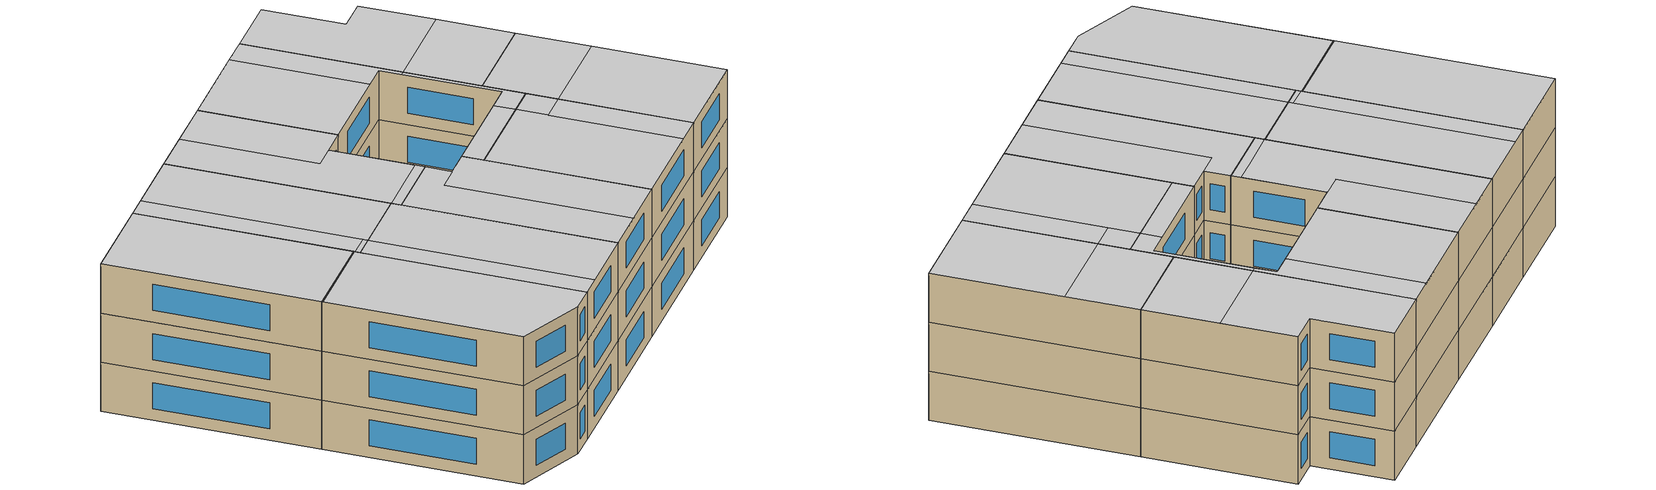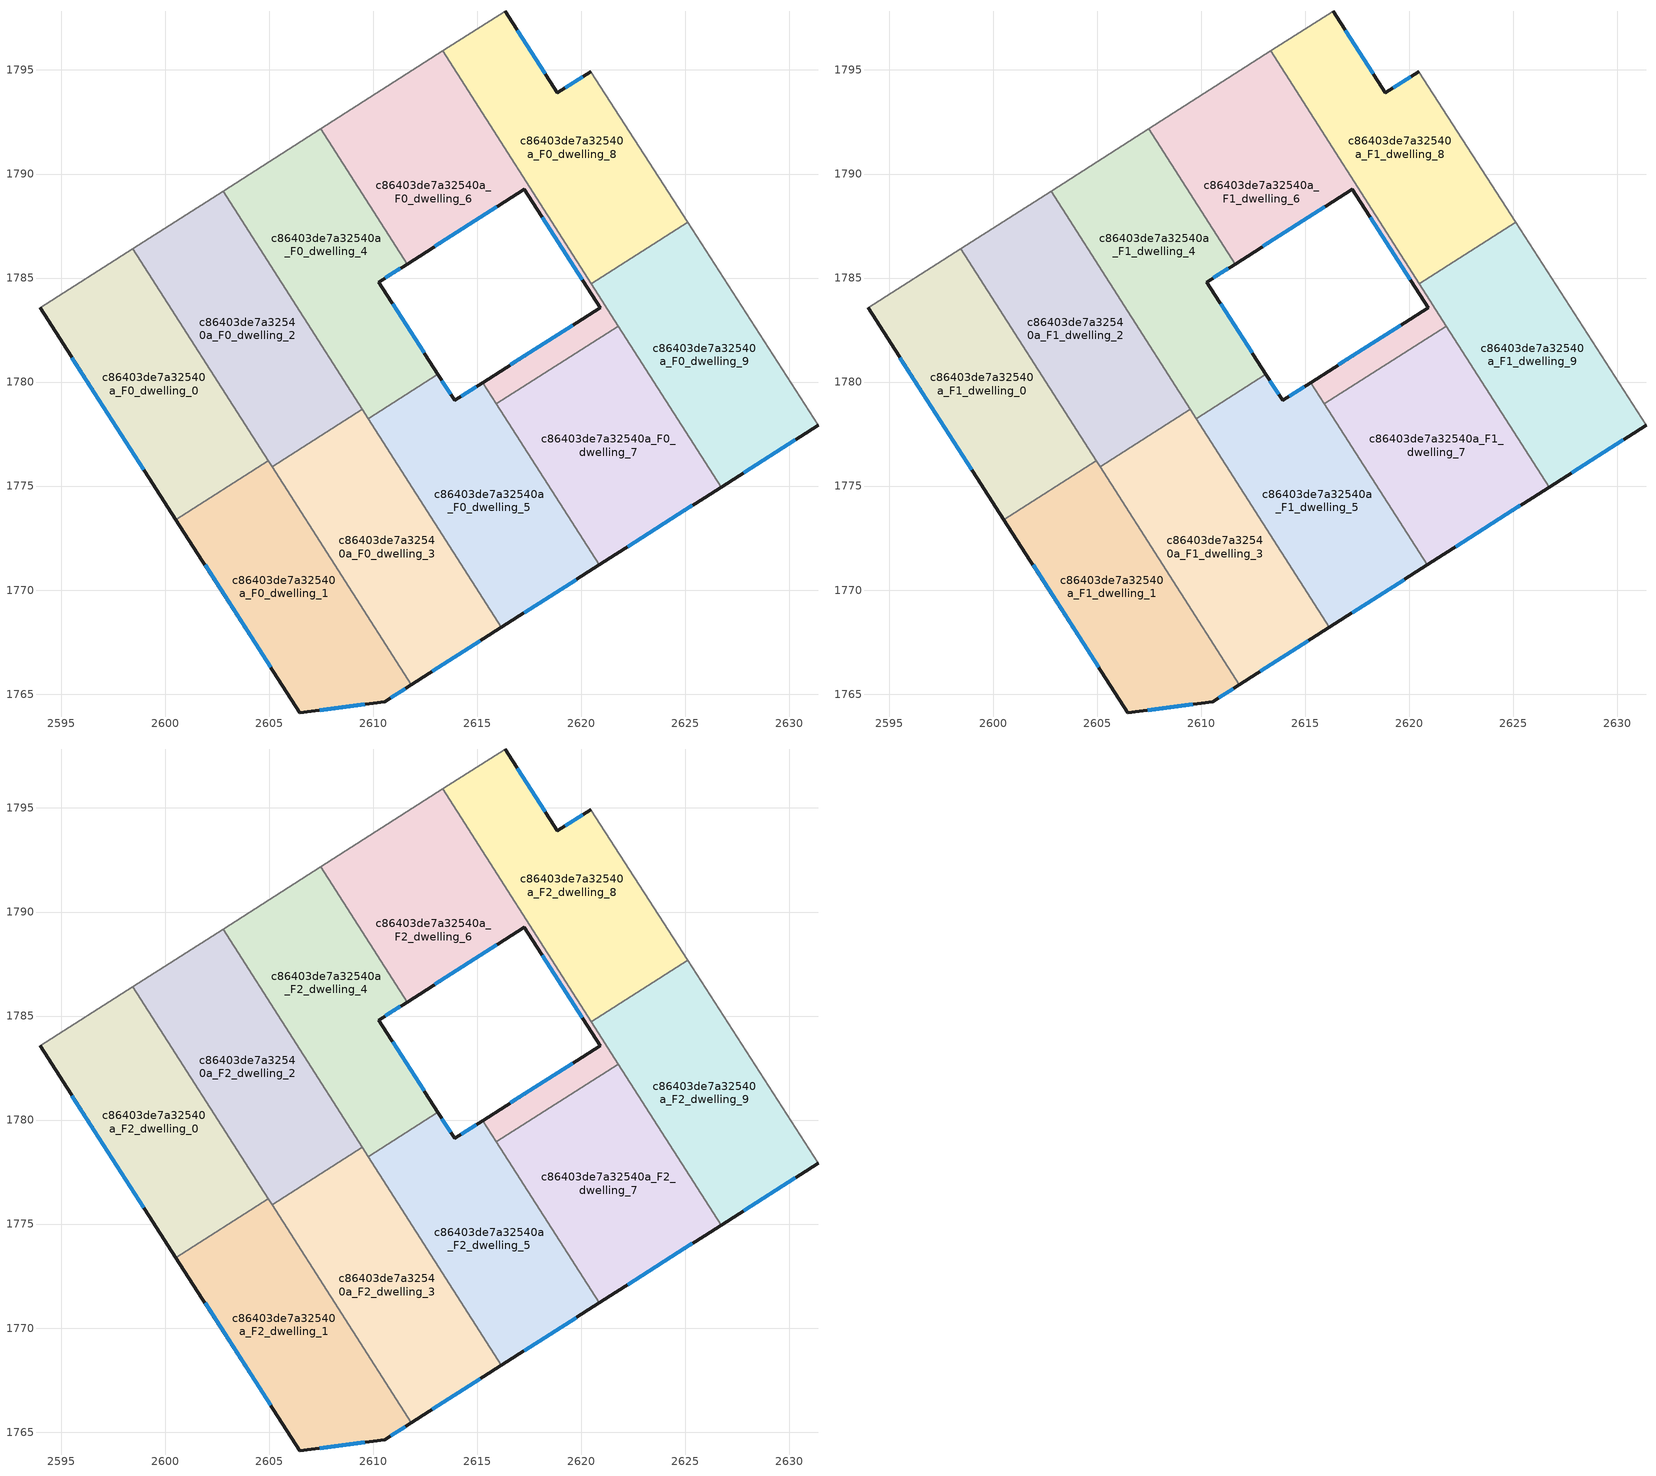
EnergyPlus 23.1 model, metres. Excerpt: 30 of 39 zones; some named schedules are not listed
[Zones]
c86403de7a32540a_F0_dwelling_0
 floor ground (EU_floor_Construction): 2598.45,1786.42 2604.95,1776.23 2600.51,1773.39 2593.98,1783.57 z0
 wall outside (EU_wall_Construction): 2593.98,1783.57 2600.51,1773.39 z0:3
 wall to c86403de7a32540a_F0_dwelling_1 (EU_wall_Construction): 2600.51,1773.39 2604.95,1776.23 z0:3
 wall adiabatic (EU_wall_Construction): 2598.45,1786.42 2593.98,1783.57 z0:3
 wall to c86403de7a32540a_F0_dwelling_2 (EU_wall_Construction): 2604.95,1776.23 2598.45,1786.42 z0:3
 window (EU_Window_Construction): 2595.51,1781.18 2598.98,1775.78 z0.7:2.3
c86403de7a32540a_F0_dwelling_1
 floor ground (EU_floor_Construction): 2604.95,1776.23 2611.83,1765.45 2610.55,1764.63 2606.48,1764.1 2600.51,1773.39 z0
 wall outside (EU_wall_Construction): 2600.51,1773.39 2606.48,1764.1 2610.55,1764.63 2611.83,1765.45 z0:3
 wall to c86403de7a32540a_F0_dwelling_3 (EU_wall_Construction): 2611.83,1765.45 2605.14,1775.93 z0:3
 wall to c86403de7a32540a_F0_dwelling_2 (EU_wall_Construction): 2605.14,1775.93 2604.95,1776.23 z0:3
 window (EU_Window_Construction): 2610.85,1764.82 2611.53,1765.26 / 2607.43,1764.23 2609.59,1764.51 / 2601.91,1771.21 2605.08,1766.28 z0.7:2.3
c86403de7a32540a_F0_dwelling_2
 floor ground (EU_floor_Construction): 2602.78,1789.18 2609.47,1778.69 2605.14,1775.93 2598.45,1786.42 z0
 wall to c86403de7a32540a_F0_dwelling_3 (EU_wall_Construction): 2605.14,1775.93 2609.47,1778.69 z0:3
 wall adiabatic (EU_wall_Construction): 2602.78,1789.18 2598.45,1786.42 z0:3
 wall to c86403de7a32540a_F0_dwelling_4 (EU_wall_Construction): 2609.47,1778.69 2602.78,1789.18 z0:3
c86403de7a32540a_F0_dwelling_3
 floor ground (EU_floor_Construction): 2609.47,1778.69 2616.16,1768.21 2611.83,1765.45 2605.14,1775.93 z0
 wall outside (EU_wall_Construction): 2611.83,1765.45 2616.16,1768.21 z0:3
 wall to c86403de7a32540a_F0_dwelling_5 (EU_wall_Construction): 2616.16,1768.21 2609.76,1778.23 z0:3
 wall to c86403de7a32540a_F0_dwelling_4 (EU_wall_Construction): 2609.76,1778.23 2609.47,1778.69 z0:3
 window (EU_Window_Construction): 2612.84,1766.1 2615.14,1767.56 z0.7:2.3
c86403de7a32540a_F0_dwelling_4
 floor ground (EU_floor_Construction): 2607.48,1792.18 2611.62,1785.67 2610.26,1784.8 2613.11,1780.36 2609.76,1778.23 2602.78,1789.18 z0
 wall outside (EU_wall_Construction): 2613.11,1780.36 2610.26,1784.8 2611.62,1785.67 z0:3
 wall to c86403de7a32540a_F0_dwelling_5 (EU_wall_Construction): 2609.76,1778.23 2613.11,1780.36 z0:3
 wall adiabatic (EU_wall_Construction): 2607.48,1792.18 2602.78,1789.18 z0:3
 wall to c86403de7a32540a_F0_dwelling_6 (EU_wall_Construction): 2611.62,1785.67 2607.48,1792.18 z0:3
 window (EU_Window_Construction): 2610.58,1785.01 2611.3,1785.47 / 2612.44,1781.41 2610.93,1783.76 z0.7:2.3
c86403de7a32540a_F0_dwelling_5
 floor ground (EU_floor_Construction): 2615.26,1779.98 2620.85,1771.21 2616.16,1768.21 2609.76,1778.23 2613.11,1780.36 2613.91,1779.12 z0
 wall outside (EU_wall_Construction): 2615.26,1779.98 2613.91,1779.12 2613.11,1780.36 / 2616.16,1768.21 2620.85,1771.21 z0:3
 wall to c86403de7a32540a_F0_dwelling_7 (EU_wall_Construction): 2620.85,1771.21 2615.91,1778.95 z0:3
 wall to c86403de7a32540a_F0_dwelling_6 (EU_wall_Construction): 2615.91,1778.95 2615.26,1779.98 z0:3
 window (EU_Window_Construction): 2614.94,1779.78 2614.23,1779.32 / 2617.26,1768.91 2619.75,1770.5 / 2613.72,1779.41 2613.3,1780.07 z0.7:2.3
c86403de7a32540a_F0_dwelling_6
 floor ground (EU_floor_Construction): 2617.26,1789.26 2611.62,1785.67 2607.48,1792.18 2613.34,1795.92 2621.77,1782.69 2615.91,1778.95 2615.26,1779.98 2620.91,1783.58 z0
 wall outside (EU_wall_Construction): 2611.62,1785.67 2617.26,1789.26 2620.91,1783.58 2615.26,1779.98 z0:3
 wall adiabatic (EU_wall_Construction): 2613.34,1795.92 2607.48,1792.18 z0:3
 wall to c86403de7a32540a_F0_dwelling_7 (EU_wall_Construction): 2615.91,1778.95 2621.77,1782.69 z0:3
 wall to c86403de7a32540a_F0_dwelling_8 (EU_wall_Construction): 2620.48,1784.72 2613.34,1795.92 z0:3
 wall to c86403de7a32540a_F0_dwelling_9 (EU_wall_Construction): 2621.77,1782.69 2620.48,1784.72 z0:3
 window (EU_Window_Construction): 2612.95,1786.52 2615.93,1788.42 / 2619.58,1782.73 2616.58,1780.82 / 2618.11,1787.93 2620.05,1784.92 z0.7:2.3
c86403de7a32540a_F0_dwelling_7
 floor ground (EU_floor_Construction): 2621.77,1782.69 2626.72,1774.95 2620.85,1771.21 2615.91,1778.95 z0
 wall outside (EU_wall_Construction): 2620.85,1771.21 2626.72,1774.95 z0:3
 wall to c86403de7a32540a_F0_dwelling_9 (EU_wall_Construction): 2626.72,1774.95 2621.77,1782.69 z0:3
 window (EU_Window_Construction): 2622.23,1772.09 2625.34,1774.07 z0.7:2.3
c86403de7a32540a_F0_dwelling_8
 floor ground (EU_floor_Construction): 2620.45,1794.92 2625.11,1787.67 2620.48,1784.72 2613.34,1795.92 2616.34,1797.83 2618.85,1793.91 z0
 wall outside (EU_wall_Construction): 2620.45,1794.92 2618.85,1793.91 2616.34,1797.83 z0:3
 wall adiabatic (EU_wall_Construction): 2616.34,1797.83 2613.34,1795.92 / 2625.11,1787.67 2620.45,1794.92 z0:3
 wall to c86403de7a32540a_F0_dwelling_9 (EU_wall_Construction): 2620.48,1784.72 2625.11,1787.67 z0:3
 window (EU_Window_Construction): 2618.26,1794.83 2616.93,1796.91 / 2620.08,1794.69 2619.23,1794.15 z0.7:2.3
c86403de7a32540a_F0_dwelling_9
 floor ground (EU_floor_Construction): 2625.11,1787.67 2631.38,1777.92 2626.72,1774.95 2620.48,1784.72 z0
 wall outside (EU_wall_Construction): 2626.72,1774.95 2631.38,1777.92 z0:3
 wall adiabatic (EU_wall_Construction): 2631.38,1777.92 2625.11,1787.67 z0:3
 window (EU_Window_Construction): 2627.81,1775.64 2630.28,1777.22 z0.7:2.3
c86403de7a32540a_F1_dwelling_0
 floor to c86403de7a32540a_F0_dwelling_0 (EU_floor_Construction): 2598.45,1786.42 2604.95,1776.23 2600.51,1773.39 2593.98,1783.57 z3
 wall outside (EU_wall_Construction): 2593.98,1783.57 2600.51,1773.39 z3:6
 wall to c86403de7a32540a_F1_dwelling_1 (EU_wall_Construction): 2600.51,1773.39 2604.95,1776.23 z3:6
 wall adiabatic (EU_wall_Construction): 2598.45,1786.42 2593.98,1783.57 z3:6
 wall to c86403de7a32540a_F1_dwelling_2 (EU_wall_Construction): 2604.95,1776.23 2598.45,1786.42 z3:6
 window (EU_Window_Construction): 2595.51,1781.18 2598.98,1775.78 z3.7:5.3
c86403de7a32540a_F1_dwelling_1
 floor to c86403de7a32540a_F0_dwelling_1 (EU_floor_Construction): 2604.95,1776.23 2611.83,1765.45 2610.55,1764.63 2606.48,1764.1 2600.51,1773.39 z3
 wall outside (EU_wall_Construction): 2600.51,1773.39 2606.48,1764.1 2610.55,1764.63 2611.83,1765.45 z3:6
 wall to c86403de7a32540a_F1_dwelling_3 (EU_wall_Construction): 2611.83,1765.45 2605.14,1775.93 z3:6
 wall to c86403de7a32540a_F1_dwelling_2 (EU_wall_Construction): 2605.14,1775.93 2604.95,1776.23 z3:6
 window (EU_Window_Construction): 2610.85,1764.82 2611.53,1765.26 / 2607.43,1764.23 2609.59,1764.51 / 2601.91,1771.21 2605.08,1766.28 z3.7:5.3
c86403de7a32540a_F1_dwelling_2
 floor to c86403de7a32540a_F0_dwelling_2 (EU_floor_Construction): 2602.78,1789.18 2609.47,1778.69 2605.14,1775.93 2598.45,1786.42 z3
 wall to c86403de7a32540a_F1_dwelling_3 (EU_wall_Construction): 2605.14,1775.93 2609.47,1778.69 z3:6
 wall adiabatic (EU_wall_Construction): 2602.78,1789.18 2598.45,1786.42 z3:6
 wall to c86403de7a32540a_F1_dwelling_4 (EU_wall_Construction): 2609.47,1778.69 2602.78,1789.18 z3:6
c86403de7a32540a_F1_dwelling_3
 floor to c86403de7a32540a_F0_dwelling_3 (EU_floor_Construction): 2609.47,1778.69 2616.16,1768.21 2611.83,1765.45 2605.14,1775.93 z3
 wall outside (EU_wall_Construction): 2611.83,1765.45 2616.16,1768.21 z3:6
 wall to c86403de7a32540a_F1_dwelling_5 (EU_wall_Construction): 2616.16,1768.21 2609.76,1778.23 z3:6
 wall to c86403de7a32540a_F1_dwelling_4 (EU_wall_Construction): 2609.76,1778.23 2609.47,1778.69 z3:6
 window (EU_Window_Construction): 2612.84,1766.1 2615.14,1767.56 z3.7:5.3
c86403de7a32540a_F1_dwelling_4
 floor to c86403de7a32540a_F0_dwelling_4 (EU_floor_Construction): 2607.48,1792.18 2611.62,1785.67 2610.26,1784.8 2613.11,1780.36 2609.76,1778.23 2602.78,1789.18 z3
 wall outside (EU_wall_Construction): 2613.11,1780.36 2610.26,1784.8 2611.62,1785.67 z3:6
 wall to c86403de7a32540a_F1_dwelling_5 (EU_wall_Construction): 2609.76,1778.23 2613.11,1780.36 z3:6
 wall adiabatic (EU_wall_Construction): 2607.48,1792.18 2602.78,1789.18 z3:6
 wall to c86403de7a32540a_F1_dwelling_6 (EU_wall_Construction): 2611.62,1785.67 2607.48,1792.18 z3:6
 window (EU_Window_Construction): 2610.58,1785.01 2611.3,1785.47 / 2612.44,1781.41 2610.93,1783.76 z3.7:5.3
c86403de7a32540a_F1_dwelling_5
 floor to c86403de7a32540a_F0_dwelling_5 (EU_floor_Construction): 2615.26,1779.98 2620.85,1771.21 2616.16,1768.21 2609.76,1778.23 2613.11,1780.36 2613.91,1779.12 z3
 wall outside (EU_wall_Construction): 2615.26,1779.98 2613.91,1779.12 2613.11,1780.36 / 2616.16,1768.21 2620.85,1771.21 z3:6
 wall to c86403de7a32540a_F1_dwelling_7 (EU_wall_Construction): 2620.85,1771.21 2615.91,1778.95 z3:6
 wall to c86403de7a32540a_F1_dwelling_6 (EU_wall_Construction): 2615.91,1778.95 2615.26,1779.98 z3:6
 window (EU_Window_Construction): 2614.94,1779.78 2614.23,1779.32 / 2617.26,1768.91 2619.75,1770.5 / 2613.72,1779.41 2613.3,1780.07 z3.7:5.3
c86403de7a32540a_F1_dwelling_6
 floor to c86403de7a32540a_F0_dwelling_6 (EU_floor_Construction): 2617.26,1789.26 2611.62,1785.67 2607.48,1792.18 2613.34,1795.92 2621.77,1782.69 2615.91,1778.95 2615.26,1779.98 2620.91,1783.58 z3
 wall outside (EU_wall_Construction): 2611.62,1785.67 2617.26,1789.26 2620.91,1783.58 2615.26,1779.98 z3:6
 wall adiabatic (EU_wall_Construction): 2613.34,1795.92 2607.48,1792.18 z3:6
 wall to c86403de7a32540a_F1_dwelling_7 (EU_wall_Construction): 2615.91,1778.95 2621.77,1782.69 z3:6
 wall to c86403de7a32540a_F1_dwelling_8 (EU_wall_Construction): 2620.48,1784.72 2613.34,1795.92 z3:6
 wall to c86403de7a32540a_F1_dwelling_9 (EU_wall_Construction): 2621.77,1782.69 2620.48,1784.72 z3:6
 window (EU_Window_Construction): 2612.95,1786.52 2615.93,1788.42 / 2619.58,1782.73 2616.58,1780.82 / 2618.11,1787.93 2620.05,1784.92 z3.7:5.3
c86403de7a32540a_F1_dwelling_7
 floor to c86403de7a32540a_F0_dwelling_7 (EU_floor_Construction): 2621.77,1782.69 2626.72,1774.95 2620.85,1771.21 2615.91,1778.95 z3
 wall outside (EU_wall_Construction): 2620.85,1771.21 2626.72,1774.95 z3:6
 wall to c86403de7a32540a_F1_dwelling_9 (EU_wall_Construction): 2626.72,1774.95 2621.77,1782.69 z3:6
 window (EU_Window_Construction): 2622.23,1772.09 2625.34,1774.07 z3.7:5.3
c86403de7a32540a_F1_dwelling_8
 floor to c86403de7a32540a_F0_dwelling_8 (EU_floor_Construction): 2620.45,1794.92 2625.11,1787.67 2620.48,1784.72 2613.34,1795.92 2616.34,1797.83 2618.85,1793.91 z3
 wall outside (EU_wall_Construction): 2620.45,1794.92 2618.85,1793.91 2616.34,1797.83 z3:6
 wall adiabatic (EU_wall_Construction): 2616.34,1797.83 2613.34,1795.92 / 2625.11,1787.67 2620.45,1794.92 z3:6
 wall to c86403de7a32540a_F1_dwelling_9 (EU_wall_Construction): 2620.48,1784.72 2625.11,1787.67 z3:6
 window (EU_Window_Construction): 2618.26,1794.83 2616.93,1796.91 / 2620.08,1794.69 2619.23,1794.15 z3.7:5.3
c86403de7a32540a_F1_dwelling_9
 floor to c86403de7a32540a_F0_dwelling_9 (EU_floor_Construction): 2625.11,1787.67 2631.38,1777.92 2626.72,1774.95 2620.48,1784.72 z3
 wall outside (EU_wall_Construction): 2626.72,1774.95 2631.38,1777.92 z3:6
 wall adiabatic (EU_wall_Construction): 2631.38,1777.92 2625.11,1787.67 z3:6
 window (EU_Window_Construction): 2627.81,1775.64 2630.28,1777.22 z3.7:5.3
c86403de7a32540a_F2_dwelling_0
 floor to c86403de7a32540a_F1_dwelling_0 (EU_floor_Construction): 2598.45,1786.42 2604.95,1776.23 2600.51,1773.39 2593.98,1783.57 z6
 wall outside (EU_wall_Construction): 2593.98,1783.57 2600.51,1773.39 z6:9
 wall to c86403de7a32540a_F2_dwelling_1 (EU_wall_Construction): 2600.51,1773.39 2604.95,1776.23 z6:9
 wall adiabatic (EU_wall_Construction): 2598.45,1786.42 2593.98,1783.57 z6:9
 wall to c86403de7a32540a_F2_dwelling_2 (EU_wall_Construction): 2604.95,1776.23 2598.45,1786.42 z6:9
 window (EU_Window_Construction): 2595.51,1781.18 2598.98,1775.78 z6.7:8.3
 ceiling to c86403de7a32540a_F3_dwelling_0 (EU_floor_Construction): 2604.95,1776.23 2598.45,1786.42 2593.98,1783.57 2600.51,1773.39 z9
c86403de7a32540a_F2_dwelling_1
 floor to c86403de7a32540a_F1_dwelling_1 (EU_floor_Construction): 2604.95,1776.23 2611.83,1765.45 2610.55,1764.63 2606.48,1764.1 2600.51,1773.39 z6
 wall outside (EU_wall_Construction): 2600.51,1773.39 2606.48,1764.1 2610.55,1764.63 2611.83,1765.45 z6:9
 wall to c86403de7a32540a_F2_dwelling_3 (EU_wall_Construction): 2611.83,1765.45 2605.14,1775.93 z6:9
 wall to c86403de7a32540a_F2_dwelling_2 (EU_wall_Construction): 2605.14,1775.93 2604.95,1776.23 z6:9
 window (EU_Window_Construction): 2610.85,1764.82 2611.53,1765.26 / 2607.43,1764.23 2609.59,1764.51 / 2601.91,1771.21 2605.08,1766.28 z6.7:8.3
 ceiling to c86403de7a32540a_F3_dwelling_1 (EU_floor_Construction): 2611.83,1765.45 2604.99,1776.17 2600.55,1773.34 2606.48,1764.1 2610.55,1764.63 z9
 ceiling to c86403de7a32540a_F3_dwelling_0 (EU_floor_Construction): 2604.99,1776.17 2604.95,1776.23 2600.51,1773.39 2600.55,1773.34 z9
c86403de7a32540a_F2_dwelling_2
 floor to c86403de7a32540a_F1_dwelling_2 (EU_floor_Construction): 2602.78,1789.18 2609.47,1778.69 2605.14,1775.93 2598.45,1786.42 z6
 wall to c86403de7a32540a_F2_dwelling_3 (EU_wall_Construction): 2605.14,1775.93 2609.47,1778.69 z6:9
 wall adiabatic (EU_wall_Construction): 2602.78,1789.18 2598.45,1786.42 z6:9
 wall to c86403de7a32540a_F2_dwelling_4 (EU_wall_Construction): 2609.47,1778.69 2602.78,1789.18 z6:9
 ceiling to c86403de7a32540a_F3_dwelling_2 (EU_floor_Construction): 2609.47,1778.69 2602.78,1789.18 2599.53,1787.11 2606.22,1776.62 z9
 ceiling to c86403de7a32540a_F3_dwelling_0 (EU_floor_Construction): 2606.07,1776.86 2599.53,1787.11 2598.45,1786.42 2604.99,1776.17 z9
 ceiling to c86403de7a32540a_F3_dwelling_1 (EU_floor_Construction): 2606.22,1776.62 2606.07,1776.86 2604.99,1776.17 2605.14,1775.93 z9
c86403de7a32540a_F2_dwelling_3
 floor to c86403de7a32540a_F1_dwelling_3 (EU_floor_Construction): 2609.47,1778.69 2616.16,1768.21 2611.83,1765.45 2605.14,1775.93 z6
 wall outside (EU_wall_Construction): 2611.83,1765.45 2616.16,1768.21 z6:9
 wall to c86403de7a32540a_F2_dwelling_5 (EU_wall_Construction): 2616.16,1768.21 2609.76,1778.23 z6:9
 wall to c86403de7a32540a_F2_dwelling_4 (EU_wall_Construction): 2609.76,1778.23 2609.47,1778.69 z6:9
 window (EU_Window_Construction): 2612.84,1766.1 2615.14,1767.56 z6.7:8.3
 ceiling to c86403de7a32540a_F3_dwelling_3 (EU_floor_Construction): 2616.16,1768.21 2609.47,1778.69 2606.22,1776.62 2612.91,1766.14 z9
 ceiling to c86403de7a32540a_F3_dwelling_1 (EU_floor_Construction): 2612.91,1766.14 2606.22,1776.62 2605.14,1775.93 2611.83,1765.45 z9
c86403de7a32540a_F2_dwelling_4
 floor to c86403de7a32540a_F1_dwelling_4 (EU_floor_Construction): 2607.48,1792.18 2611.62,1785.67 2610.26,1784.8 2613.11,1780.36 2609.76,1778.23 2602.78,1789.18 z6
 wall outside (EU_wall_Construction): 2613.11,1780.36 2610.26,1784.8 2611.62,1785.67 z6:9
 wall to c86403de7a32540a_F2_dwelling_5 (EU_wall_Construction): 2609.76,1778.23 2613.11,1780.36 z6:9
 wall adiabatic (EU_wall_Construction): 2607.48,1792.18 2602.78,1789.18 z6:9
 wall to c86403de7a32540a_F2_dwelling_6 (EU_wall_Construction): 2611.62,1785.67 2607.48,1792.18 z6:9
 window (EU_Window_Construction): 2610.58,1785.01 2611.3,1785.47 / 2612.44,1781.41 2610.93,1783.76 z6.7:8.3
 ceiling to c86403de7a32540a_F3_dwelling_2 (EU_floor_Construction): 2611.63,1780.07 2612.8,1780.83 2610.25,1784.8 2609.09,1784.06 2604.94,1790.56 2602.78,1789.18 2609.47,1778.69 z9
 ceiling to c86403de7a32540a_F3_dwelling_4 (EU_floor_Construction): 2611.62,1785.68 2607.48,1792.18 2604.94,1790.56 2609.09,1784.06 z9
 ceiling to c86403de7a32540a_F3_dwelling_3 (EU_floor_Construction): 2613.11,1780.36 2610.26,1784.8 2612.8,1780.83 2611.63,1780.07 2609.47,1778.69 2609.76,1778.23 z9
c86403de7a32540a_F2_dwelling_5
 floor to c86403de7a32540a_F1_dwelling_5 (EU_floor_Construction): 2615.26,1779.98 2620.85,1771.21 2616.16,1768.21 2609.76,1778.23 2613.11,1780.36 2613.91,1779.12 z6
 wall outside (EU_wall_Construction): 2615.26,1779.98 2613.91,1779.12 2613.11,1780.36 / 2616.16,1768.21 2620.85,1771.21 z6:9
 wall to c86403de7a32540a_F2_dwelling_7 (EU_wall_Construction): 2620.85,1771.21 2615.91,1778.95 z6:9
 wall to c86403de7a32540a_F2_dwelling_6 (EU_wall_Construction): 2615.91,1778.95 2615.26,1779.98 z6:9
 window (EU_Window_Construction): 2614.94,1779.78 2614.23,1779.32 / 2617.26,1768.91 2619.75,1770.5 / 2613.72,1779.41 2613.3,1780.07 z6.7:8.3
 ceiling to c86403de7a32540a_F3_dwelling_3 (EU_floor_Construction): 2618.32,1769.59 2612.72,1778.36 2613.91,1779.12 2613.11,1780.36 2609.76,1778.23 2616.16,1768.21 z9
 ceiling to c86403de7a32540a_F3_dwelling_5 (EU_floor_Construction): 2620.85,1771.21 2615.26,1779.98 2612.72,1778.36 2618.32,1769.59 z9
c86403de7a32540a_F2_dwelling_6
 floor to c86403de7a32540a_F1_dwelling_6 (EU_floor_Construction): 2617.26,1789.26 2611.62,1785.67 2607.48,1792.18 2613.34,1795.92 2621.77,1782.69 2615.91,1778.95 2615.26,1779.98 2620.91,1783.58 z6
 wall outside (EU_wall_Construction): 2611.62,1785.67 2617.26,1789.26 2620.91,1783.58 2615.26,1779.98 z6:9
 wall adiabatic (EU_wall_Construction): 2613.34,1795.92 2607.48,1792.18 z6:9
 wall to c86403de7a32540a_F2_dwelling_7 (EU_wall_Construction): 2615.91,1778.95 2621.77,1782.69 z6:9
 wall to c86403de7a32540a_F2_dwelling_8 (EU_wall_Construction): 2620.48,1784.72 2613.34,1795.92 z6:9
 wall to c86403de7a32540a_F2_dwelling_9 (EU_wall_Construction): 2621.77,1782.69 2620.48,1784.72 z6:9
 window (EU_Window_Construction): 2612.95,1786.52 2615.93,1788.42 / 2619.58,1782.73 2616.58,1780.82 / 2618.11,1787.93 2620.05,1784.92 z6.7:8.3
 ceiling to c86403de7a32540a_F3_dwelling_6 (EU_floor_Construction): 2618.15,1788.38 2613.34,1795.91 2611.93,1795.02 2616.08,1788.52 2617.26,1789.26 2617.92,1788.23 z9
 ceiling to c86403de7a32540a_F3_dwelling_4 (EU_floor_Construction): 2616.08,1788.52 2611.93,1795.02 2607.48,1792.18 2611.62,1785.68 z9
 ceiling to c86403de7a32540a_F3_dwelling_7 (EU_floor_Construction): 2621.77,1782.69 2618.15,1788.38 2617.92,1788.23 2620.91,1783.58 2619.72,1782.82 2620.37,1781.8 z9
 ceiling to c86403de7a32540a_F3_dwelling_5 (EU_floor_Construction): 2620.37,1781.8 2619.72,1782.82 2615.26,1779.98 2615.91,1778.95 z9
c86403de7a32540a_F2_dwelling_7
 floor to c86403de7a32540a_F1_dwelling_7 (EU_floor_Construction): 2621.77,1782.69 2626.72,1774.95 2620.85,1771.21 2615.91,1778.95 z6
 wall outside (EU_wall_Construction): 2620.85,1771.21 2626.72,1774.95 z6:9
 wall to c86403de7a32540a_F2_dwelling_9 (EU_wall_Construction): 2626.72,1774.95 2621.77,1782.69 z6:9
 window (EU_Window_Construction): 2622.23,1772.09 2625.34,1774.07 z6.7:8.3
 ceiling to c86403de7a32540a_F3_dwelling_8 (EU_floor_Construction): 2626.72,1774.95 2622.73,1781.19 2621.33,1780.3 2625.31,1774.05 z9
 ceiling to c86403de7a32540a_F3_dwelling_5 (EU_floor_Construction): 2625.31,1774.05 2620.37,1781.8 2615.91,1778.95 2620.85,1771.21 z9
 ceiling to c86403de7a32540a_F3_dwelling_7 (EU_floor_Construction): 2622.73,1781.19 2621.77,1782.69 2620.37,1781.8 2621.33,1780.3 z9
c86403de7a32540a_F2_dwelling_8
 floor to c86403de7a32540a_F1_dwelling_8 (EU_floor_Construction): 2620.45,1794.92 2625.11,1787.67 2620.48,1784.72 2613.34,1795.92 2616.34,1797.83 2618.85,1793.91 z6
 wall outside (EU_wall_Construction): 2620.45,1794.92 2618.85,1793.91 2616.34,1797.83 z6:9
 wall adiabatic (EU_wall_Construction): 2616.34,1797.83 2613.34,1795.92 / 2625.11,1787.67 2620.45,1794.92 z6:9
 wall to c86403de7a32540a_F2_dwelling_9 (EU_wall_Construction): 2620.48,1784.72 2625.11,1787.67 z6:9
 window (EU_Window_Construction): 2618.26,1794.83 2616.93,1796.91 / 2620.08,1794.69 2619.23,1794.15 z6.7:8.3
 ceiling to c86403de7a32540a_F3_dwelling_6 (EU_floor_Construction): 2622.77,1791.32 2620.45,1794.92 2618.85,1793.91 2616.34,1797.83 2613.34,1795.91 2618.15,1788.38 z9
 ceiling to c86403de7a32540a_F3_dwelling_7 (EU_floor_Construction): 2625.11,1787.67 2622.77,1791.32 2618.15,1788.38 2620.48,1784.72 z9
c86403de7a32540a_F2_dwelling_9
 floor to c86403de7a32540a_F1_dwelling_9 (EU_floor_Construction): 2625.11,1787.67 2631.38,1777.92 2626.72,1774.95 2620.48,1784.72 z6
 wall outside (EU_wall_Construction): 2626.72,1774.95 2631.38,1777.92 z6:9
 wall adiabatic (EU_wall_Construction): 2631.38,1777.92 2625.11,1787.67 z6:9
 window (EU_Window_Construction): 2627.81,1775.64 2630.28,1777.22 z6.7:8.3
 ceiling to c86403de7a32540a_F3_dwelling_8 (EU_floor_Construction): 2631.38,1777.92 2627.37,1784.16 2622.73,1781.19 2626.72,1774.95 z9
 ceiling to c86403de7a32540a_F3_dwelling_7 (EU_floor_Construction): 2627.37,1784.16 2625.11,1787.67 2620.48,1784.72 2622.73,1781.19 z9
[Building]
EU S2 Campaign: North Axis=0; Terrain=City; Solar Distribution=FullExterior
[Site:Location]
Budapest.Ferenc.Liszt.Intl.AP: Latitude=47.437; Longitude=19.256; Time Zone=1; Elevation=185
[SizingPeriod:WeatherFileDays]
AnnualSizingPeriod: Begin Month=1; Begin Day of Month=1; End Month=12; End Day of Month=31; Day of Week for Start Day=Monday; Use Weather File Daylight Saving Period=No; Use Weather File Rain and Snow Indicators=No
[MATERIAL]
EU_InternalMass_Material: Roughness=MediumRough; Thickness=0.1; Conductivity=1; Density=1800; Specific Heat=900; Thermal Absorptance=0.9; Solar Absorptance=0.7; Visible Absorptance=0.7
[MATERIAL:NOMASS] Roughness=MediumRough; Thermal Absorptance=0.9; Solar Absorptance=0.7; Visible Absorptance=0.7
Name | Thermal Resistance
EU_wall_NoMass | 0.832559
EU_floor_NoMass | 0.872794
[WINDOWMATERIAL:SIMPLEGLAZINGSYSTEM]
EU_Window_SimpleGlazing: UFactor=2.79869; Solar Heat Gain Coefficient=0.75; Visible Transmittance=0.75
[CONSTRUCTION]
EU_wall_Construction: EU_wall_NoMass
EU_floor_Construction: EU_floor_NoMass
EU_Window_Construction: EU_Window_SimpleGlazing
EU_InternalMass_Construction: EU_InternalMass_Material
[ZONE] Type=1; Multiplier=1; Ceiling Height=autocalculate; Floor Area=autocalculate; Part of Total Floor Area=Yes
Name | Volume
c86403de7a32540a_F0_dwelling_0; c86403de7a32540a_F1_dwelling_0; c86403de7a32540a_F2_dwelling_0 | 191.596
c86403de7a32540a_F0_dwelling_1; c86403de7a32540a_F1_dwelling_1; c86403de7a32540a_F2_dwelling_1 | 191.6
c86403de7a32540a_F0_dwelling_2; c86403de7a32540a_F1_dwelling_2; c86403de7a32540a_F2_dwelling_2 | 191.61
c86403de7a32540a_F0_dwelling_3; c86403de7a32540a_F1_dwelling_3; c86403de7a32540a_F2_dwelling_3 | 191.589
c86403de7a32540a_F0_dwelling_4; c86403de7a32540a_F1_dwelling_4; c86403de7a32540a_F2_dwelling_4 | 191.577
c86403de7a32540a_F0_dwelling_5; c86403de7a32540a_F1_dwelling_5; c86403de7a32540a_F2_dwelling_5 | 191.565
c86403de7a32540a_F0_dwelling_6; c86403de7a32540a_F1_dwelling_6; c86403de7a32540a_F2_dwelling_6 | 191.591
c86403de7a32540a_F0_dwelling_7; c86403de7a32540a_F1_dwelling_7; c86403de7a32540a_F2_dwelling_7 | 191.598
c86403de7a32540a_F0_dwelling_8; c86403de7a32540a_F1_dwelling_8; c86403de7a32540a_F2_dwelling_8 | 191.576
c86403de7a32540a_F0_dwelling_9; c86403de7a32540a_F1_dwelling_9; c86403de7a32540a_F2_dwelling_9 | 191.593
[INTERNALMASS] Construction=EU_InternalMass_Construction
Name | Zone or ZoneList | Surface Area
c86403de7a32540a_F0_dwelling_0_EU_InternalMass | c86403de7a32540a_F0_dwelling_0 | 63.8652
c86403de7a32540a_F0_dwelling_1_EU_InternalMass | c86403de7a32540a_F0_dwelling_1 | 63.8667
c86403de7a32540a_F0_dwelling_2_EU_InternalMass | c86403de7a32540a_F0_dwelling_2 | 63.87
c86403de7a32540a_F0_dwelling_3_EU_InternalMass | c86403de7a32540a_F0_dwelling_3 | 63.863
c86403de7a32540a_F0_dwelling_4_EU_InternalMass | c86403de7a32540a_F0_dwelling_4 | 63.8589
c86403de7a32540a_F0_dwelling_5_EU_InternalMass | c86403de7a32540a_F0_dwelling_5 | 63.855
c86403de7a32540a_F0_dwelling_6_EU_InternalMass | c86403de7a32540a_F0_dwelling_6 | 63.8639
c86403de7a32540a_F0_dwelling_7_EU_InternalMass | c86403de7a32540a_F0_dwelling_7 | 63.8658
c86403de7a32540a_F0_dwelling_8_EU_InternalMass | c86403de7a32540a_F0_dwelling_8 | 63.8586
c86403de7a32540a_F0_dwelling_9_EU_InternalMass | c86403de7a32540a_F0_dwelling_9 | 63.8645
c86403de7a32540a_F1_dwelling_0_EU_InternalMass | c86403de7a32540a_F1_dwelling_0 | 63.8652
c86403de7a32540a_F1_dwelling_1_EU_InternalMass | c86403de7a32540a_F1_dwelling_1 | 63.8667
c86403de7a32540a_F1_dwelling_2_EU_InternalMass | c86403de7a32540a_F1_dwelling_2 | 63.87
c86403de7a32540a_F1_dwelling_3_EU_InternalMass | c86403de7a32540a_F1_dwelling_3 | 63.863
c86403de7a32540a_F1_dwelling_4_EU_InternalMass | c86403de7a32540a_F1_dwelling_4 | 63.8589
c86403de7a32540a_F1_dwelling_5_EU_InternalMass | c86403de7a32540a_F1_dwelling_5 | 63.855
c86403de7a32540a_F1_dwelling_6_EU_InternalMass | c86403de7a32540a_F1_dwelling_6 | 63.8639
c86403de7a32540a_F1_dwelling_7_EU_InternalMass | c86403de7a32540a_F1_dwelling_7 | 63.8658
c86403de7a32540a_F1_dwelling_8_EU_InternalMass | c86403de7a32540a_F1_dwelling_8 | 63.8586
c86403de7a32540a_F1_dwelling_9_EU_InternalMass | c86403de7a32540a_F1_dwelling_9 | 63.8645
c86403de7a32540a_F2_dwelling_0_EU_InternalMass | c86403de7a32540a_F2_dwelling_0 | 63.8652
c86403de7a32540a_F2_dwelling_1_EU_InternalMass | c86403de7a32540a_F2_dwelling_1 | 63.8667
c86403de7a32540a_F2_dwelling_2_EU_InternalMass | c86403de7a32540a_F2_dwelling_2 | 63.87
c86403de7a32540a_F2_dwelling_3_EU_InternalMass | c86403de7a32540a_F2_dwelling_3 | 63.863
c86403de7a32540a_F2_dwelling_4_EU_InternalMass | c86403de7a32540a_F2_dwelling_4 | 63.8589
c86403de7a32540a_F2_dwelling_5_EU_InternalMass | c86403de7a32540a_F2_dwelling_5 | 63.855
c86403de7a32540a_F2_dwelling_6_EU_InternalMass | c86403de7a32540a_F2_dwelling_6 | 63.8639
c86403de7a32540a_F2_dwelling_7_EU_InternalMass | c86403de7a32540a_F2_dwelling_7 | 63.8658
c86403de7a32540a_F2_dwelling_8_EU_InternalMass | c86403de7a32540a_F2_dwelling_8 | 63.8586
c86403de7a32540a_F2_dwelling_9_EU_InternalMass | c86403de7a32540a_F2_dwelling_9 | 63.8645
[OTHEREQUIPMENT] Fuel Type=Electricity; Design Level Calculation Method=Watts/Area; Power per Zone Floor Area=1; Fraction Latent=0; Fraction Radiant=0; Fraction Lost=0; Carbon Dioxide Generation Rate=0; EndUse Subcategory=EU_Step8_InternalGains
Name | Zone or ZoneList or Space or SpaceList | Schedule
EU_Step8_InternalGain_c86403de7a32540a_F0_dwelling_0_f000 | c86403de7a32540a_F0_dwelling_0 | EU_Step8_GainSchedule_c86403de7a32540a_F0_dwelling_0_f000
EU_Step8_InternalGain_c86403de7a32540a_F0_dwelling_1_f000 | c86403de7a32540a_F0_dwelling_1 | EU_Step8_GainSchedule_c86403de7a32540a_F0_dwelling_1_f000
EU_Step8_InternalGain_c86403de7a32540a_F0_dwelling_2_f000 | c86403de7a32540a_F0_dwelling_2 | EU_Step8_GainSchedule_c86403de7a32540a_F0_dwelling_2_f000
EU_Step8_InternalGain_c86403de7a32540a_F0_dwelling_3_f000 | c86403de7a32540a_F0_dwelling_3 | EU_Step8_GainSchedule_c86403de7a32540a_F0_dwelling_3_f000
EU_Step8_InternalGain_c86403de7a32540a_F0_dwelling_4_f000 | c86403de7a32540a_F0_dwelling_4 | EU_Step8_GainSchedule_c86403de7a32540a_F0_dwelling_4_f000
EU_Step8_InternalGain_c86403de7a32540a_F0_dwelling_5_f000 | c86403de7a32540a_F0_dwelling_5 | EU_Step8_GainSchedule_c86403de7a32540a_F0_dwelling_5_f000
EU_Step8_InternalGain_c86403de7a32540a_F0_dwelling_6_f000 | c86403de7a32540a_F0_dwelling_6 | EU_Step8_GainSchedule_c86403de7a32540a_F0_dwelling_6_f000
EU_Step8_InternalGain_c86403de7a32540a_F0_dwelling_7_f000 | c86403de7a32540a_F0_dwelling_7 | EU_Step8_GainSchedule_c86403de7a32540a_F0_dwelling_7_f000
EU_Step8_InternalGain_c86403de7a32540a_F0_dwelling_8_f000 | c86403de7a32540a_F0_dwelling_8 | EU_Step8_GainSchedule_c86403de7a32540a_F0_dwelling_8_f000
EU_Step8_InternalGain_c86403de7a32540a_F0_dwelling_9_f000 | c86403de7a32540a_F0_dwelling_9 | EU_Step8_GainSchedule_c86403de7a32540a_F0_dwelling_9_f000
EU_Step8_InternalGain_c86403de7a32540a_F1_dwelling_0_f000 | c86403de7a32540a_F1_dwelling_0 | EU_Step8_GainSchedule_c86403de7a32540a_F1_dwelling_0_f000
EU_Step8_InternalGain_c86403de7a32540a_F1_dwelling_1_f000 | c86403de7a32540a_F1_dwelling_1 | EU_Step8_GainSchedule_c86403de7a32540a_F1_dwelling_1_f000
EU_Step8_InternalGain_c86403de7a32540a_F1_dwelling_2_f000 | c86403de7a32540a_F1_dwelling_2 | EU_Step8_GainSchedule_c86403de7a32540a_F1_dwelling_2_f000
EU_Step8_InternalGain_c86403de7a32540a_F1_dwelling_3_f000 | c86403de7a32540a_F1_dwelling_3 | EU_Step8_GainSchedule_c86403de7a32540a_F1_dwelling_3_f000
EU_Step8_InternalGain_c86403de7a32540a_F1_dwelling_4_f000 | c86403de7a32540a_F1_dwelling_4 | EU_Step8_GainSchedule_c86403de7a32540a_F1_dwelling_4_f000
EU_Step8_InternalGain_c86403de7a32540a_F1_dwelling_5_f000 | c86403de7a32540a_F1_dwelling_5 | EU_Step8_GainSchedule_c86403de7a32540a_F1_dwelling_5_f000
EU_Step8_InternalGain_c86403de7a32540a_F1_dwelling_6_f000 | c86403de7a32540a_F1_dwelling_6 | EU_Step8_GainSchedule_c86403de7a32540a_F1_dwelling_6_f000
EU_Step8_InternalGain_c86403de7a32540a_F1_dwelling_7_f000 | c86403de7a32540a_F1_dwelling_7 | EU_Step8_GainSchedule_c86403de7a32540a_F1_dwelling_7_f000
EU_Step8_InternalGain_c86403de7a32540a_F1_dwelling_8_f000 | c86403de7a32540a_F1_dwelling_8 | EU_Step8_GainSchedule_c86403de7a32540a_F1_dwelling_8_f000
EU_Step8_InternalGain_c86403de7a32540a_F1_dwelling_9_f000 | c86403de7a32540a_F1_dwelling_9 | EU_Step8_GainSchedule_c86403de7a32540a_F1_dwelling_9_f000
EU_Step8_InternalGain_c86403de7a32540a_F2_dwelling_0_f000 | c86403de7a32540a_F2_dwelling_0 | EU_Step8_GainSchedule_c86403de7a32540a_F2_dwelling_0_f000
EU_Step8_InternalGain_c86403de7a32540a_F2_dwelling_1_f000 | c86403de7a32540a_F2_dwelling_1 | EU_Step8_GainSchedule_c86403de7a32540a_F2_dwelling_1_f000
EU_Step8_InternalGain_c86403de7a32540a_F2_dwelling_2_f000 | c86403de7a32540a_F2_dwelling_2 | EU_Step8_GainSchedule_c86403de7a32540a_F2_dwelling_2_f000
EU_Step8_InternalGain_c86403de7a32540a_F2_dwelling_3_f000 | c86403de7a32540a_F2_dwelling_3 | EU_Step8_GainSchedule_c86403de7a32540a_F2_dwelling_3_f000
EU_Step8_InternalGain_c86403de7a32540a_F2_dwelling_4_f000 | c86403de7a32540a_F2_dwelling_4 | EU_Step8_GainSchedule_c86403de7a32540a_F2_dwelling_4_f000
EU_Step8_InternalGain_c86403de7a32540a_F2_dwelling_5_f000 | c86403de7a32540a_F2_dwelling_5 | EU_Step8_GainSchedule_c86403de7a32540a_F2_dwelling_5_f000
EU_Step8_InternalGain_c86403de7a32540a_F2_dwelling_6_f000 | c86403de7a32540a_F2_dwelling_6 | EU_Step8_GainSchedule_c86403de7a32540a_F2_dwelling_6_f000
EU_Step8_InternalGain_c86403de7a32540a_F2_dwelling_7_f000 | c86403de7a32540a_F2_dwelling_7 | EU_Step8_GainSchedule_c86403de7a32540a_F2_dwelling_7_f000
EU_Step8_InternalGain_c86403de7a32540a_F2_dwelling_8_f000 | c86403de7a32540a_F2_dwelling_8 | EU_Step8_GainSchedule_c86403de7a32540a_F2_dwelling_8_f000
EU_Step8_InternalGain_c86403de7a32540a_F2_dwelling_9_f000 | c86403de7a32540a_F2_dwelling_9 | EU_Step8_GainSchedule_c86403de7a32540a_F2_dwelling_9_f000
[ZONEVENTILATION:DESIGNFLOWRATE] Schedule=EU_AlwaysOn; Design Flow Rate Calculation Method=AirChanges/Hour; Air Changes per Hour=0.475469; Ventilation Type=Natural; Fan Pressure Rise=0; Fan Total Efficiency=1; Constant Term Coefficient=1; Temperature Term Coefficient=0; Velocity Term Coefficient=0; Velocity Squared Term Coefficient=0; Minimum Indoor Temperature=-100; Maximum Indoor Temperature=100; Delta Temperature=-100; Minimum Outdoor Temperature=-100; Maximum Outdoor Temperature=100; Maximum Wind Speed=40
Name | Zone or ZoneList or Space or SpaceList
EU_ConstantAir_c86403de7a32540a_F0_dwelling_0 | c86403de7a32540a_F0_dwelling_0
EU_ConstantAir_c86403de7a32540a_F0_dwelling_1 | c86403de7a32540a_F0_dwelling_1
EU_ConstantAir_c86403de7a32540a_F0_dwelling_2 | c86403de7a32540a_F0_dwelling_2
EU_ConstantAir_c86403de7a32540a_F0_dwelling_3 | c86403de7a32540a_F0_dwelling_3
EU_ConstantAir_c86403de7a32540a_F0_dwelling_4 | c86403de7a32540a_F0_dwelling_4
EU_ConstantAir_c86403de7a32540a_F0_dwelling_5 | c86403de7a32540a_F0_dwelling_5
EU_ConstantAir_c86403de7a32540a_F0_dwelling_6 | c86403de7a32540a_F0_dwelling_6
EU_ConstantAir_c86403de7a32540a_F0_dwelling_7 | c86403de7a32540a_F0_dwelling_7
EU_ConstantAir_c86403de7a32540a_F0_dwelling_8 | c86403de7a32540a_F0_dwelling_8
EU_ConstantAir_c86403de7a32540a_F0_dwelling_9 | c86403de7a32540a_F0_dwelling_9
EU_ConstantAir_c86403de7a32540a_F1_dwelling_0 | c86403de7a32540a_F1_dwelling_0
EU_ConstantAir_c86403de7a32540a_F1_dwelling_1 | c86403de7a32540a_F1_dwelling_1
EU_ConstantAir_c86403de7a32540a_F1_dwelling_2 | c86403de7a32540a_F1_dwelling_2
EU_ConstantAir_c86403de7a32540a_F1_dwelling_3 | c86403de7a32540a_F1_dwelling_3
EU_ConstantAir_c86403de7a32540a_F1_dwelling_4 | c86403de7a32540a_F1_dwelling_4
EU_ConstantAir_c86403de7a32540a_F1_dwelling_5 | c86403de7a32540a_F1_dwelling_5
EU_ConstantAir_c86403de7a32540a_F1_dwelling_6 | c86403de7a32540a_F1_dwelling_6
EU_ConstantAir_c86403de7a32540a_F1_dwelling_7 | c86403de7a32540a_F1_dwelling_7
EU_ConstantAir_c86403de7a32540a_F1_dwelling_8 | c86403de7a32540a_F1_dwelling_8
EU_ConstantAir_c86403de7a32540a_F1_dwelling_9 | c86403de7a32540a_F1_dwelling_9
EU_ConstantAir_c86403de7a32540a_F2_dwelling_0 | c86403de7a32540a_F2_dwelling_0
EU_ConstantAir_c86403de7a32540a_F2_dwelling_1 | c86403de7a32540a_F2_dwelling_1
EU_ConstantAir_c86403de7a32540a_F2_dwelling_2 | c86403de7a32540a_F2_dwelling_2
EU_ConstantAir_c86403de7a32540a_F2_dwelling_3 | c86403de7a32540a_F2_dwelling_3
EU_ConstantAir_c86403de7a32540a_F2_dwelling_4 | c86403de7a32540a_F2_dwelling_4
EU_ConstantAir_c86403de7a32540a_F2_dwelling_5 | c86403de7a32540a_F2_dwelling_5
EU_ConstantAir_c86403de7a32540a_F2_dwelling_6 | c86403de7a32540a_F2_dwelling_6
EU_ConstantAir_c86403de7a32540a_F2_dwelling_7 | c86403de7a32540a_F2_dwelling_7
EU_ConstantAir_c86403de7a32540a_F2_dwelling_8 | c86403de7a32540a_F2_dwelling_8
EU_ConstantAir_c86403de7a32540a_F2_dwelling_9 | c86403de7a32540a_F2_dwelling_9
[HVACTEMPLATE:ZONE:IDEALLOADSAIRSYSTEM] System Availability Schedule=EU_AlwaysOn; Maximum Heating Supply Air Temperature=50; Minimum Cooling Supply Air Temperature=13; Maximum Heating Supply Air Humidity Ratio=0.0156; Minimum Cooling Supply Air Humidity Ratio=0.0077; Heating Limit=NoLimit; Cooling Limit=NoLimit; Heating Availability Schedule=EU_AlwaysOn; Cooling Availability Schedule=EU_CoolingOff; Dehumidification Control Type=ConstantSensibleHeatRatio; Cooling Sensible Heat Ratio=0.7; Dehumidification Setpoint=60; Humidification Control Type=None; Humidification Setpoint=30; Outdoor Air Method=None; Outdoor Air Flow Rate per Person=0.00944; Outdoor Air Flow Rate per Zone Floor Area=0; Outdoor Air Flow Rate per Zone=0; Demand Controlled Ventilation Type=None; Outdoor Air Economizer Type=NoEconomizer; Heat Recovery Type=None; Sensible Heat Recovery Effectiveness=0.7; Latent Heat Recovery Effectiveness=0.65
Name | Template Thermostat
c86403de7a32540a_F0_dwelling_0 | EU_HeatOnly_c86403de7a32540a_F0_dwelling_0
c86403de7a32540a_F0_dwelling_1 | EU_HeatOnly_c86403de7a32540a_F0_dwelling_1
c86403de7a32540a_F0_dwelling_2 | EU_HeatOnly_c86403de7a32540a_F0_dwelling_2
c86403de7a32540a_F0_dwelling_3 | EU_HeatOnly_c86403de7a32540a_F0_dwelling_3
c86403de7a32540a_F0_dwelling_4 | EU_HeatOnly_c86403de7a32540a_F0_dwelling_4
c86403de7a32540a_F0_dwelling_5 | EU_HeatOnly_c86403de7a32540a_F0_dwelling_5
c86403de7a32540a_F0_dwelling_6 | EU_HeatOnly_c86403de7a32540a_F0_dwelling_6
c86403de7a32540a_F0_dwelling_7 | EU_HeatOnly_c86403de7a32540a_F0_dwelling_7
c86403de7a32540a_F0_dwelling_8 | EU_HeatOnly_c86403de7a32540a_F0_dwelling_8
c86403de7a32540a_F0_dwelling_9 | EU_HeatOnly_c86403de7a32540a_F0_dwelling_9
c86403de7a32540a_F1_dwelling_0 | EU_HeatOnly_c86403de7a32540a_F1_dwelling_0
c86403de7a32540a_F1_dwelling_1 | EU_HeatOnly_c86403de7a32540a_F1_dwelling_1
c86403de7a32540a_F1_dwelling_2 | EU_HeatOnly_c86403de7a32540a_F1_dwelling_2
c86403de7a32540a_F1_dwelling_3 | EU_HeatOnly_c86403de7a32540a_F1_dwelling_3
c86403de7a32540a_F1_dwelling_4 | EU_HeatOnly_c86403de7a32540a_F1_dwelling_4
c86403de7a32540a_F1_dwelling_5 | EU_HeatOnly_c86403de7a32540a_F1_dwelling_5
c86403de7a32540a_F1_dwelling_6 | EU_HeatOnly_c86403de7a32540a_F1_dwelling_6
c86403de7a32540a_F1_dwelling_7 | EU_HeatOnly_c86403de7a32540a_F1_dwelling_7
c86403de7a32540a_F1_dwelling_8 | EU_HeatOnly_c86403de7a32540a_F1_dwelling_8
c86403de7a32540a_F1_dwelling_9 | EU_HeatOnly_c86403de7a32540a_F1_dwelling_9
c86403de7a32540a_F2_dwelling_0 | EU_HeatOnly_c86403de7a32540a_F2_dwelling_0
c86403de7a32540a_F2_dwelling_1 | EU_HeatOnly_c86403de7a32540a_F2_dwelling_1
c86403de7a32540a_F2_dwelling_2 | EU_HeatOnly_c86403de7a32540a_F2_dwelling_2
c86403de7a32540a_F2_dwelling_3 | EU_HeatOnly_c86403de7a32540a_F2_dwelling_3
c86403de7a32540a_F2_dwelling_4 | EU_HeatOnly_c86403de7a32540a_F2_dwelling_4
c86403de7a32540a_F2_dwelling_5 | EU_HeatOnly_c86403de7a32540a_F2_dwelling_5
c86403de7a32540a_F2_dwelling_6 | EU_HeatOnly_c86403de7a32540a_F2_dwelling_6
c86403de7a32540a_F2_dwelling_7 | EU_HeatOnly_c86403de7a32540a_F2_dwelling_7
c86403de7a32540a_F2_dwelling_8 | EU_HeatOnly_c86403de7a32540a_F2_dwelling_8
c86403de7a32540a_F2_dwelling_9 | EU_HeatOnly_c86403de7a32540a_F2_dwelling_9
[SIZING:ZONE] Zone Cooling Design Supply Air Temperature Input Method=SupplyAirTemperature; Zone Cooling Design Supply Air Temperature=13; Zone Heating Design Supply Air Temperature Input Method=SupplyAirTemperature; Zone Heating Design Supply Air Temperature=50; Zone Cooling Design Supply Air Humidity Ratio=0.008; Zone Heating Design Supply Air Humidity Ratio=0.008; Cooling Design Air Flow Method=DesignDay; Cooling Design Air Flow Rate=0; Cooling Minimum Air Flow per Zone Floor Area=0.000762; Cooling Minimum Air Flow=0; Cooling Minimum Air Flow Fraction=0.2; Heating Design Air Flow Method=DesignDay; Heating Design Air Flow Rate=0; Heating Maximum Air Flow per Zone Floor Area=0.002032; Heating Maximum Air Flow=0.141576; Heating Maximum Air Flow Fraction=0.3; Account for Dedicated Outdoor Air System=No; Dedicated Outdoor Air System Control Strategy=NeutralSupplyAir; Dedicated Outdoor Air Low Setpoint Temperature for Design=autosize; Dedicated Outdoor Air High Setpoint Temperature for Design=autosize; Zone Load Sizing Method=Sensible Load Only No Latent Load; Zone Latent Cooling Design Supply Air Humidity Ratio Input Method=HumidityRatioDifference; Zone Cooling Design Supply Air Humidity Ratio Difference=0.005; Zone Latent Heating Design Supply Air Humidity Ratio Input Method=HumidityRatioDifference; Zone Humidification Design Supply Air Humidity Ratio Difference=0.005
c86403de7a32540a_F0_dwelling_0; c86403de7a32540a_F0_dwelling_1; c86403de7a32540a_F0_dwelling_2; c86403de7a32540a_F0_dwelling_3; c86403de7a32540a_F0_dwelling_4; c86403de7a32540a_F0_dwelling_5; c86403de7a32540a_F0_dwelling_6; c86403de7a32540a_F0_dwelling_7; c86403de7a32540a_F0_dwelling_8; c86403de7a32540a_F0_dwelling_9; c86403de7a32540a_F1_dwelling_0; c86403de7a32540a_F1_dwelling_1; c86403de7a32540a_F1_dwelling_2; c86403de7a32540a_F1_dwelling_3; c86403de7a32540a_F1_dwelling_4; c86403de7a32540a_F1_dwelling_5; c86403de7a32540a_F1_dwelling_6; c86403de7a32540a_F1_dwelling_7; c86403de7a32540a_F1_dwelling_8; c86403de7a32540a_F1_dwelling_9; c86403de7a32540a_F2_dwelling_0; c86403de7a32540a_F2_dwelling_1; c86403de7a32540a_F2_dwelling_2; c86403de7a32540a_F2_dwelling_3; c86403de7a32540a_F2_dwelling_4; c86403de7a32540a_F2_dwelling_5; c86403de7a32540a_F2_dwelling_6; c86403de7a32540a_F2_dwelling_7; c86403de7a32540a_F2_dwelling_8; c86403de7a32540a_F2_dwelling_9
[SCHEDULE:FILE] Column Number=1; Rows to Skip at Top=0; Number of Hours of Data=8760; Column Separator=Comma; Interpolate to Timestep=No; Minutes per Item=60; Adjust Schedule for Daylight Savings=Yes
Name | File
EU_Step8_GainSchedule_c86403de7a32540a_F0_dwelling_0_f000 | ../../schedules/c86403de7a32540a/c86403de7a32540a_F0_dwelling_0_f000_gain.csv
EU_Step8_GainSchedule_c86403de7a32540a_F0_dwelling_1_f000 | ../../schedules/c86403de7a32540a/c86403de7a32540a_F0_dwelling_1_f000_gain.csv
EU_Step8_GainSchedule_c86403de7a32540a_F0_dwelling_2_f000 | ../../schedules/c86403de7a32540a/c86403de7a32540a_F0_dwelling_2_f000_gain.csv
EU_Step8_GainSchedule_c86403de7a32540a_F0_dwelling_3_f000 | ../../schedules/c86403de7a32540a/c86403de7a32540a_F0_dwelling_3_f000_gain.csv
EU_Step8_GainSchedule_c86403de7a32540a_F0_dwelling_4_f000 | ../../schedules/c86403de7a32540a/c86403de7a32540a_F0_dwelling_4_f000_gain.csv
EU_Step8_GainSchedule_c86403de7a32540a_F0_dwelling_5_f000 | ../../schedules/c86403de7a32540a/c86403de7a32540a_F0_dwelling_5_f000_gain.csv
EU_Step8_GainSchedule_c86403de7a32540a_F0_dwelling_6_f000 | ../../schedules/c86403de7a32540a/c86403de7a32540a_F0_dwelling_6_f000_gain.csv
EU_Step8_GainSchedule_c86403de7a32540a_F0_dwelling_7_f000 | ../../schedules/c86403de7a32540a/c86403de7a32540a_F0_dwelling_7_f000_gain.csv
EU_Step8_GainSchedule_c86403de7a32540a_F0_dwelling_8_f000 | ../../schedules/c86403de7a32540a/c86403de7a32540a_F0_dwelling_8_f000_gain.csv
EU_Step8_GainSchedule_c86403de7a32540a_F0_dwelling_9_f000 | ../../schedules/c86403de7a32540a/c86403de7a32540a_F0_dwelling_9_f000_gain.csv
EU_Step8_GainSchedule_c86403de7a32540a_F1_dwelling_0_f000 | ../../schedules/c86403de7a32540a/c86403de7a32540a_F1_dwelling_0_f000_gain.csv
EU_Step8_GainSchedule_c86403de7a32540a_F1_dwelling_1_f000 | ../../schedules/c86403de7a32540a/c86403de7a32540a_F1_dwelling_1_f000_gain.csv
EU_Step8_GainSchedule_c86403de7a32540a_F1_dwelling_2_f000 | ../../schedules/c86403de7a32540a/c86403de7a32540a_F1_dwelling_2_f000_gain.csv
EU_Step8_GainSchedule_c86403de7a32540a_F1_dwelling_3_f000 | ../../schedules/c86403de7a32540a/c86403de7a32540a_F1_dwelling_3_f000_gain.csv
EU_Step8_GainSchedule_c86403de7a32540a_F1_dwelling_4_f000 | ../../schedules/c86403de7a32540a/c86403de7a32540a_F1_dwelling_4_f000_gain.csv
EU_Step8_GainSchedule_c86403de7a32540a_F1_dwelling_5_f000 | ../../schedules/c86403de7a32540a/c86403de7a32540a_F1_dwelling_5_f000_gain.csv
EU_Step8_GainSchedule_c86403de7a32540a_F1_dwelling_6_f000 | ../../schedules/c86403de7a32540a/c86403de7a32540a_F1_dwelling_6_f000_gain.csv
EU_Step8_GainSchedule_c86403de7a32540a_F1_dwelling_7_f000 | ../../schedules/c86403de7a32540a/c86403de7a32540a_F1_dwelling_7_f000_gain.csv
EU_Step8_GainSchedule_c86403de7a32540a_F1_dwelling_8_f000 | ../../schedules/c86403de7a32540a/c86403de7a32540a_F1_dwelling_8_f000_gain.csv
EU_Step8_GainSchedule_c86403de7a32540a_F1_dwelling_9_f000 | ../../schedules/c86403de7a32540a/c86403de7a32540a_F1_dwelling_9_f000_gain.csv
EU_Step8_GainSchedule_c86403de7a32540a_F2_dwelling_0_f000 | ../../schedules/c86403de7a32540a/c86403de7a32540a_F2_dwelling_0_f000_gain.csv
EU_Step8_GainSchedule_c86403de7a32540a_F2_dwelling_1_f000 | ../../schedules/c86403de7a32540a/c86403de7a32540a_F2_dwelling_1_f000_gain.csv
